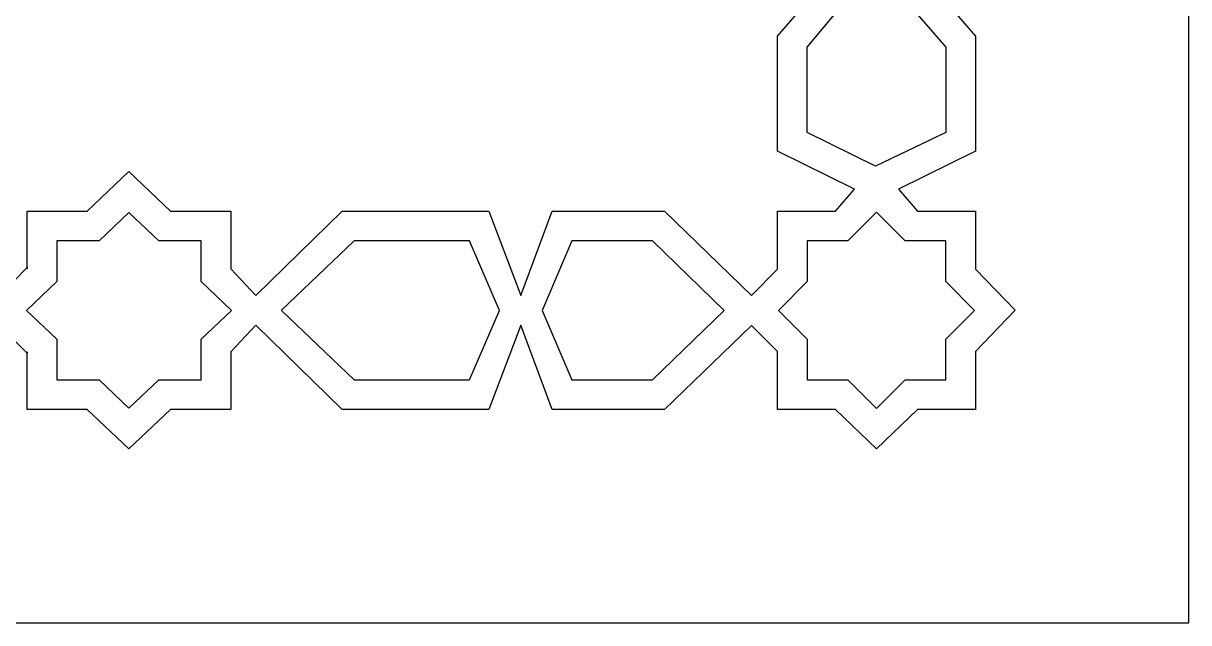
# Model space of a CAD drawing. Extents: x -1925 to 1925, y -1275 to 1275.
# Drawn here: x 1140 to 1925, y -1275 to -871 of the extents above; entities that cross this region are included whole.
import ezdxf

# ---------------------------------------------------------------- set-up
doc = ezdxf.new("R2010")
doc.units = 0
doc.layers.add('LAYER_1', color=18, linetype='CONTINUOUS')

msp = doc.modelspace()

# ---------------------------------------------------------------- linework, layer by layer
at = {"layer": 'LAYER_1'}
for points in [[(-1925, -1275), (1925, -1275), (1925, 1275), (-1925, 1275)], [(1713.74, -832.34), (1761.45, -887.35), (1761.43, -944.8), (1713.9, -967.52), (1667.97, -944.77), (1667.99, -887.47)], [(1141.91, -1064.65), (1141.91, -1064.65), (1141.91, -1064.65), (1162.29, -1084.1), (1162.29, -1111.37), (1190.87, -1111.37), (1210.91, -1130.5), (1230.96, -1111.37), (1259.53, -1111.37), (1259.53, -1084.1), (1279.91, -1064.65), (1259.53, -1045.19), (1259.53, -1017.92), (1230.96, -1017.92), (1210.91, -998.79), (1190.87, -1017.92), (1162.29, -1017.92), (1162.29, -1045.19), (1141.91, -1064.64), (1141.91, -1064.64)], [(1648.56, -1064.65), (1648.56, -1064.65), (1667.91, -1084), (1667.91, -1111.37), (1695.28, -1111.37), (1714.63, -1130.72), (1733.99, -1111.37), (1761.35, -1111.37), (1761.35, -1084), (1780.71, -1064.65), (1761.35, -1045.29), (1761.35, -1017.92), (1733.99, -1017.92), (1714.63, -998.57), (1695.28, -1017.92), (1667.91, -1017.92), (1667.91, -1045.29), (1648.56, -1064.64)], [(1313.88, -1064.65), (1313.81, -1064.72), (1362.69, -1111.37), (1440.35, -1111.37), (1460.63, -1064.66), (1460.63, -1064.65), (1460.63, -1064.63), (1440.35, -1017.92), (1362.69, -1017.92), (1313.81, -1064.57)], [(1489.27, -1064.65), (1509.32, -1111.37), (1563.64, -1111.37), (1612, -1064.65), (1563.64, -1017.92), (1509.32, -1017.92)]]:
    msp.add_lwpolyline(points, close=True, dxfattribs=at)
for points in [[(1729.81, -81.41), (1781.45, -129.27), (1781.42, -200.13), (1730.28, -216.22), (1781.35, -232.35), (1781.35, -324.81), (1729.77, -371.64), (1742.32, -383.1), (1781.4, -383.1), (1781.4, -422.18), (1808.06, -449.81), (1781.4, -477.46), (1781.4, -516.55), (1742.32, -516.55), (1729.78, -529.63), (1781.45, -577.92), (1781.42, -648.78), (1729.98, -665.49), (1781.35, -681), (1781.35, -773.45), (1730.21, -820.8), (1781.45, -879.89), (1781.42, -957.41), (1729.47, -983.08)], [(1123.63, -1054.53), (1142.29, -1035.87), (1142.29, -1036.63), (1142.29, -997.92), (1182.86, -997.92), (1210.91, -971.15), (1238.97, -997.92), (1279.53, -997.92), (1279.53, -1036.63), (1296.48, -1054.63), (1296.5, -1054.6), (1354.68, -997.92), (1453.47, -997.92), (1474.93, -1054.62), (1496.14, -997.92), (1571.72, -997.92), (1630.35, -1054.57), (1647.91, -1037.01), (1647.91, -997.92), (1686.99, -997.92), (1699.79, -983.08), (1647.84, -957.41), (1647.82, -879.89), (1699.05, -820.8)], [(1729.47, -983.08), (1742.27, -997.92), (1781.35, -997.92), (1781.35, -1037.01), (1807.97, -1064.43), (1781.35, -1092.29), (1781.35, -1131.37), (1742.27, -1131.37), (1714.72, -1158), (1687, -1131.37), (1647.91, -1131.37), (1647.91, -1092.29), (1630.35, -1074.73), (1571.72, -1131.37), (1496.14, -1131.37), (1474.93, -1074.67), (1453.47, -1131.37), (1354.68, -1131.37), (1296.5, -1074.69), (1296.48, -1074.66), (1279.53, -1092.66), (1279.53, -1131.37), (1238.97, -1131.37), (1210.91, -1158.01), (1182.86, -1131.37), (1142.29, -1131.37), (1142.29, -1092.66), (1142.29, -1093.42), (1123.63, -1074.76)]]:
    msp.add_lwpolyline(points, dxfattribs=at)

doc.saveas('drawing.dxf')
